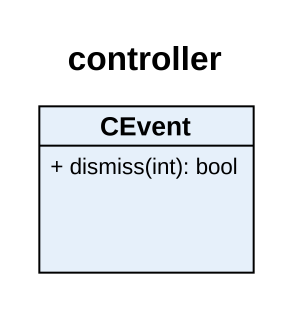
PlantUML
@startuml
title controller
hide circle
hide empty members
skinparam classAttributeIconSize 0
class CEvent {
  + dismiss(int): bool
}
@enduml
